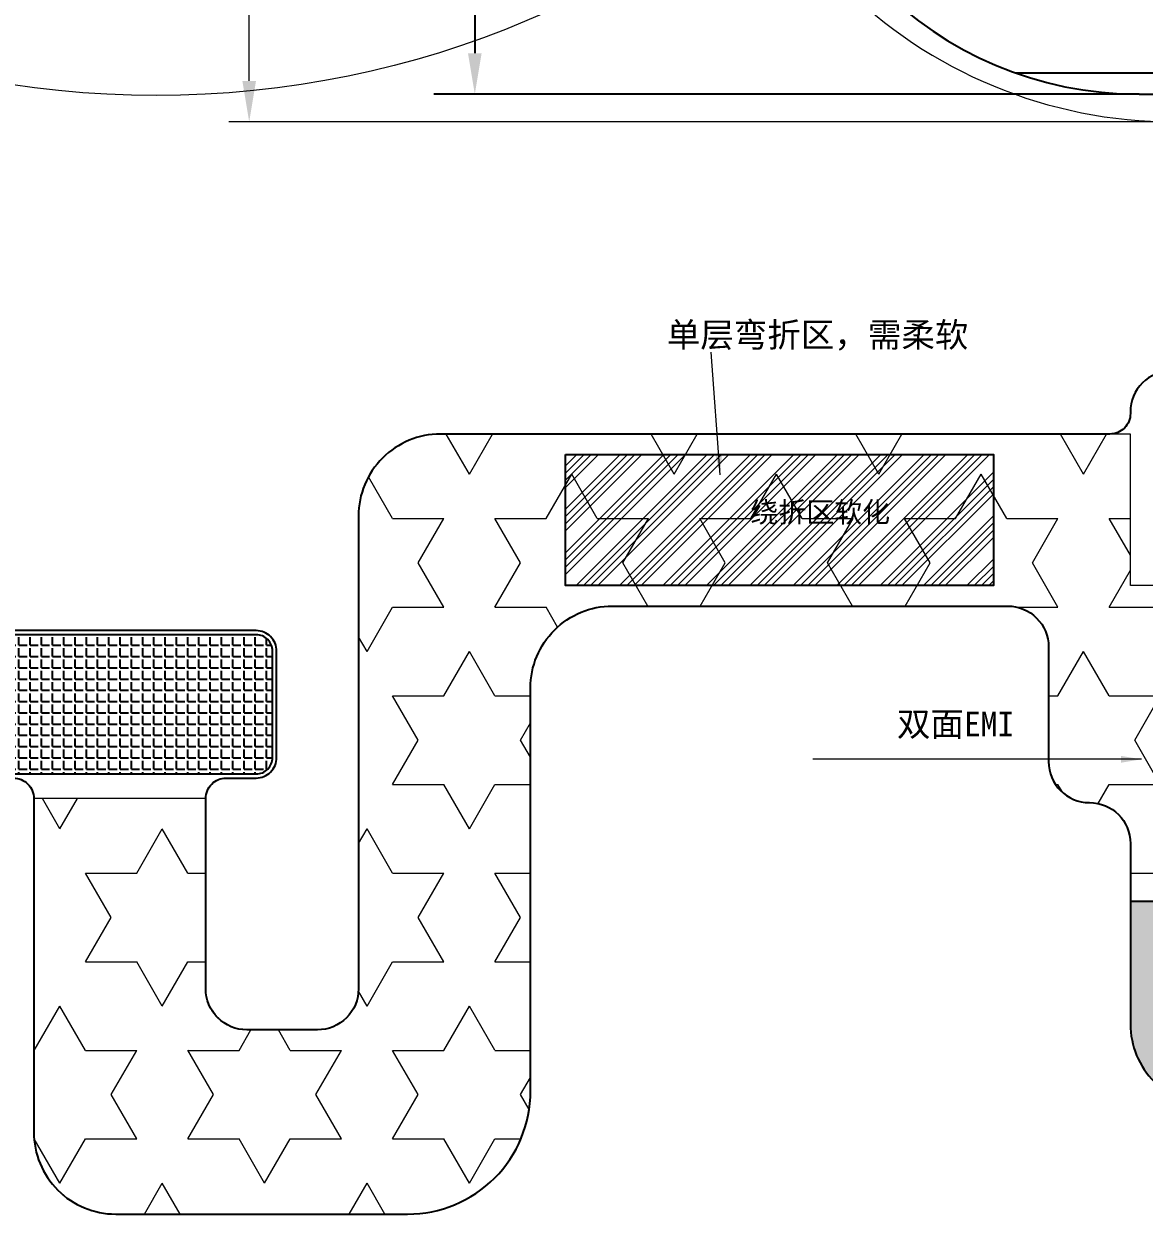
# Model space of a CAD drawing. Header units: inches. Extents: x 1765 to 5217, y -1519 to 441.
# Drawn here: x 4678.94 to 4706.31, y -1325.51 to -1296.44 of the extents above; entities that cross this region are included whole.
import ezdxf

# ---------------------------------------------------------------- set-up
doc = ezdxf.new("R2010")
doc.units = ezdxf.units.IN
doc.header["$MEASUREMENT"] = 0
for name, color, linetype, lineweight in [('DIM', 3, 'Continuous', 15), ('EMI', 5, 'Continuous', 5), ('尺寸标注', 7, 'Continuous', 0)]:
    doc.layers.add(name, color=color, linetype=linetype, lineweight=lineweight)
doc.layers.add('FPC', color=7, linetype='Continuous')
doc.layers.add('LENS', color=6, linetype='Continuous')
doc.styles.add('Roman', font='romans.shx', dxfattribs={"bigfont": 'bigfont.shx'})
doc.styles.add('TITLE', font='arial.ttf')
doc.styles.add('宋体', font='')
doc.styles.get('宋体').set_extended_font_data('SimSun')
doc.dimstyles.new('GB-1', dxfattribs={"dimtxt": 1, "dimasz": 1, "dimexe": 1, "dimexo": 0, "dimgap": 0.3, "dimtad": 1, "dimdec": 4, "dimzin": 1, "dimdsep": 46, "dimtxsty": 'Roman', "dimcen": 0, "dimclrd": 5, "dimclre": 5, "dimadec": 0, "dimazin": 0, "dimtfac": 1, "dimtmove": 0, "dimatfit": 3, "dimfxl": 0, "dimtolj": 1, "dimtzin": 0, "dimarcsym": 0})
doc.dimstyles.new('ISO-25$7', dxfattribs={"dimscale": 0.5, "dimtxt": 2.5, "dimasz": 2, "dimexe": 1.25, "dimexo": 0.625, "dimtad": 0, "dimdsep": 46, "dimtxsty": 'TITLE', "dimcen": 2.5, "dimclrd": 7, "dimclre": 256, "dimclrt": 7, "dimadec": 0, "dimazin": 0, "dimtfac": 1, "dimtmove": 0, "dimatfit": 0, "dimfxl": 0, "dimlwd": 9, "dimlwe": 9, "dimarcsym": 0})
doc.dimstyles.new('RG', dxfattribs={"dimtxt": 2, "dimasz": 1, "dimexe": 0.5, "dimexo": 0.3, "dimgap": 0.3, "dimtad": 0, "dimzin": 1, "dimdsep": 46, "dimtxsty": '宋体', "dimcen": 2.5, "dimclrd": 256, "dimclre": 256, "dimclrt": 256, "dimadec": 0, "dimazin": 2, "dimtfac": 1, "dimtmove": 0, "dimatfit": 3, "dimfxl": 0, "dimarcsym": 0})

# ---------------------------------------------------------------- blocks, each defined once
blk = doc.blocks.new('*D12')
at = {"layer": 'Defpoints', "color": 0, "transparency": 16777216}
for p in [(541.053, 192.204), (525.409, 149.069), (541.633, 149.069)]:
    blk.add_point(p, dxfattribs=at)
at = {"layer": '尺寸标注', "color": 5, "lineweight": -2, "transparency": 16777216}
for p, q in [((541.053, 192.204), (524.409, 192.204)), ((525.409, 191.204), (525.409, 150.069)), ((541.633, 149.069), (524.409, 149.069))]:
    blk.add_line(p, q, dxfattribs=at)
at = {"layer": '尺寸标注', "color": 5, "transparency": 16777216}
for points in [[(525.243, 191.204), (525.576, 191.204), (525.409, 192.204)], [(525.243, 150.069), (525.576, 150.069), (525.409, 149.069)]]:
    blk.add_solid(points, dxfattribs=at)
at = {"layer": '尺寸标注', "color": 0, "transparency": 16777216, "insert": (524.347, 171.148), "char_height": 1, "attachment_point": 5, "rotation": 90, "style": 'Roman'}
blk.add_mtext('\\A1;43.1350\\M+1817D0.15(OD)', dxfattribs=at)
blk = doc.blocks.new('*D140')
at = {"layer": 'Defpoints', "color": 0, "transparency": 16777216}
for p in [(3319.802, -1709.294, 0), (3295.191, -1754.804), (3320.699, -1754.804, 0)]:
    blk.add_point(p, dxfattribs=at)
at = {"layer": 'DIM', "lineweight": -2, "transparency": 16777216}
for p, q in [((3319.502, -1709.294), (3294.691, -1709.294)), ((3295.191, -1710.294), (3295.191, -1718.275)), ((3295.191, -1753.804), (3295.191, -1745.822)), ((3320.399, -1754.804), (3294.691, -1754.804))]:
    blk.add_line(p, q, dxfattribs=at)
at = {"layer": 'DIM', "transparency": 16777216}
for points in [[(3295.024, -1710.294), (3295.358, -1710.294), (3295.191, -1709.294)], [(3295.024, -1753.804), (3295.358, -1753.804), (3295.191, -1754.804)]]:
    blk.add_solid(points, dxfattribs=at)
at = {"layer": 'DIM', "color": 1, "transparency": 16777216, "insert": (3295.191, -1732.049), "char_height": 2, "attachment_point": 5, "rotation": 90, "style": '宋体'}
blk.add_mtext('{\\fArial|b0|i0|c0|p34;\\H0.9375x;[3]}45.51%%P0.05 CG OD', dxfattribs=at)
blk = doc.blocks.new('GVO2.13+CO5300AF-51')
blk.add_line((538.61766, 149.58901), (561.43445, 149.58901))
blk.add_lwpolyline([(532.63255, 183.78401), (532.63255, 158.06901, 0.41421356), (541.63255, 149.06901), (558.41955, 149.06901, 0.41421356), (567.41955, 158.06901), (567.41955, 183.78401, 0.41421356), (558.99955, 192.20401), (541.05255, 192.20401, 0.41421356)], format="xyb", close=True)
at = {"layer": '尺寸标注'}
dim = blk.add_linear_dim(base=(525.40927, 149.06901), p1=(541.05255, 192.20401), p2=(541.63255, 149.06901), angle=90, text='<>(OD)', dimstyle='GB-1', override={"dimgap": 0.3, "dimtxsty": 'Roman', "dimtol": 1, "dimlim": 0, "dimtp": 0.15, "dimtm": 0.15}, dxfattribs=at)
dim.commit()
dim.dimension.update_dxf_attribs({"geometry": '*D12', "text_midpoint": (525.40927, 171.14831), "dimtype": 128})
blk = doc.blocks.new('FSDFSFS21')
at = {"layer": 'LENS', "color": 5, "lineweight": 0}
blk.add_lwpolyline([(3306.273, -1743.304, 0.414214), (3317.773, -1754.804), (3332.863, -1754.804, 0.414214), (3344.363, -1743.304), (3344.363, -1720.794, 0.414214), (3332.863, -1709.294), (3317.773, -1709.294, 0.414214), (3306.273, -1720.794)], format="xyb", close=True, dxfattribs=at)
at = {"layer": 'DIM'}
dim = blk.add_linear_dim(base=(3295.191, -1754.804, 0), p1=(3319.802, -1709.294), p2=(3320.699, -1754.804), angle=90, text='{\\fArial|b0|i0|c0|p34;\\H0.9375x;[3]}<>%%P0.05 CG OD', dimstyle='RG', override={"dimclrt": 1}, dxfattribs=at)
dim.commit()
dim.dimension.update_dxf_attribs({"geometry": '*D140', "text_midpoint": (3295.191, -1732.049, 0), "dimtype": 160})

msp = doc.modelspace()

# ---------------------------------------------------------------- hatches: boundary and pattern name
h = msp.add_hatch()
h.set_pattern_fill('ANGLE', color=256, style=0)
h.set_pattern_definition([(0, (2731.8229, -1584.41757), (0, 0.275), [0.2, -0.075]), (90, (2731.8229, -1584.41757), (-0.275, 2e-17), [0.2, -0.075])])
h.paths.add_polyline_path([(4677.959, -1311.36, 0.414214), (4677.559, -1311.76), (4677.559, -1314.36, 0.414214), (4677.959, -1314.76), (4684.619, -1314.76, 0.414214), (4685.019, -1314.36), (4685.019, -1311.76, 0.414214), (4684.619, -1311.36)])
h = msp.add_hatch(color=2)
h.paths.add_polyline_path([(4705.971, -1317.867), (4705.971, -1320.867, 0.414214), (4707.971, -1322.867), (4711.971, -1322.867), (4711.971, -1318.867, 0.414214), (4710.971, -1317.867)])
h.paths.add_polyline_path([(4706.175, -1319.528), (4709.821, -1319.528), (4709.821, -1320.619), (4706.175, -1320.619)], flags=24)
at = {"layer": 'DIM'}
h = msp.add_hatch(dxfattribs=at)
h.set_pattern_fill('ANSI34', color=6, style=0)
h.set_pattern_definition([(45, (1052.9501, 206.2259), (-0.53033009, 0.53033009), []), (45, (1053.12686, 206.2259), (-0.53033009, 0.53033009), []), (45, (1053.3036, 206.2259), (-0.53033009, 0.53033009), []), (45, (1053.4804, 206.2259), (-0.53033009, 0.53033009), [])])
h.paths.add_polyline_path([(4692.176, -1306.96), (4702.624, -1306.96), (4702.624, -1310.16), (4692.176, -1310.16)])
at = {"layer": 'EMI'}
h = msp.add_hatch(dxfattribs=at)
h.set_pattern_fill('STARS', color=256, scale=10, style=0)
h.set_pattern_definition([(0, (1052.95, 330.4319), (0, 2.1650635), [1.25, -1.25]), (60, (1052.95, 330.4319), (-1.875, 1.0825318), [1.25, -1.25]), (120, (1053.575, 331.5144), (-1.875, -1.0825318), [1.25, -1.25])])
edge = h.paths.add_edge_path()
edge.add_line((4679.189, -1315.36), (4679.189, -1323.509))
edge.add_arc((4681.193, -1323.507), 2.004, 180.0494, 272.745)
edge.add_line((4681.289, -1325.509), (4688.319, -1325.509))
edge.add_arc((4688.319, -1322.509), 3, 270, 360)
edge.add_line((4691.319, -1322.509), (4691.319, -1312.66))
edge.add_arc((4693.319, -1312.66), 2, 90, 180, ccw=False)
edge.add_line((4693.319, -1310.66), (4702.972, -1310.66))
edge.add_arc((4702.972, -1311.66), 1, 0, 90, ccw=False)
edge.add_line((4703.972, -1311.66), (4703.972, -1314.46))
edge.add_arc((4704.972, -1314.46), 1, 180, 269.9714)
edge.add_arc((4704.971, -1316.46), 1, 0, 89.9714, ccw=False)
edge.add_line((4705.971, -1316.46), (4705.971, -1317.867))
edge.add_line((4705.971, -1317.867), (4710.971, -1317.867))
edge.add_arc((4710.971, -1318.867), 1, 0, 90, ccw=False)
edge.add_line((4711.971, -1318.867), (4711.971, -1322.867))
edge.add_line((4711.971, -1322.867), (4716.571, -1322.867))
edge.add_line((4716.571, -1322.867), (4716.571, -1314.869))
edge.add_line((4716.571, -1314.869), (4724.02, -1314.869))
edge.add_line((4724.02, -1314.869), (4724.02, -1310.16))
edge.add_line((4724.02, -1310.16), (4705.971, -1310.16))
edge.add_line((4705.971, -1310.16), (4705.971, -1306.46))
edge.add_line((4705.971, -1306.46), (4689.119, -1306.46))
edge.add_arc((4689.119, -1308.46), 2, 90, 180)
edge.add_line((4687.119, -1308.46), (4687.119, -1320.009))
edge.add_arc((4686.119, -1320.009), 1, -90, 0, ccw=False)
edge.add_line((4686.119, -1321.009), (4684.289, -1321.009))
edge.add_arc((4684.399, -1320.005), 1.01, 180.2418, 263.7326, ccw=False)
edge.add_line((4683.389, -1320.009), (4683.389, -1315.36))
edge.add_line((4683.389, -1315.36), (4679.189, -1315.36))

# ---------------------------------------------------------------- linework, layer by layer
msp.add_lwpolyline([(4692.176, -1306.96), (4702.624, -1306.96), (4702.624, -1310.16), (4692.176, -1310.16)], close=True)
msp.add_lwpolyline([(4677.559, -1311.76), (4677.559, -1314.36, 0.414214), (4677.959, -1314.76), (4684.619, -1314.76, 0.414214), (4685.019, -1314.36), (4685.019, -1311.76, 0.414214), (4684.619, -1311.36), (4677.959, -1311.36, 0.414214)], format="xyb", close=True)
at = {"color": 1}
msp.add_lwpolyline([(4705.971, -1317.867), (4710.971, -1317.867, -0.414214), (4711.971, -1318.867), (4711.971, -1322.867)], format="xyb", dxfattribs=at)
at = {"layer": 'DIM', "color": 1}
msp.add_circle((4682.173, -1274.922), 23.271, dxfattribs=at)
at = {"layer": 'EMI'}
for points in [[(4724.02, -1310.16), (4705.971, -1310.16), (4705.971, -1306.46), (4689.119, -1306.46, 0.414214), (4687.119, -1308.46), (4687.119, -1320.009, -0.414214), (4686.119, -1321.009), (4684.289, -1321.009, -0.381317), (4683.389, -1320.009), (4683.389, -1315.36), (4679.189, -1315.36)], [(4679.189, -1315.36), (4679.189, -1323.509, 0.428061), (4681.289, -1325.509), (4688.319, -1325.509, 0.414214), (4691.319, -1322.509), (4691.319, -1312.66, -0.414214), (4693.319, -1310.66), (4702.972, -1310.66, -0.414214), (4703.972, -1311.66), (4703.972, -1314.46, 0.414067), (4704.971, -1315.46, -0.414067), (4705.971, -1316.46), (4705.971, -1317.867), (4710.971, -1317.867, -0.414214)]]:
    msp.add_lwpolyline(points, format="xyb", dxfattribs=at)
at = {"layer": 'FPC', "color": 2, "lineweight": -3}
for points in [[(4706.971, -1304.917, 0.414214), (4705.971, -1305.917), (4705.971, -1305.96, -0.414214), (4705.471, -1306.46), (4689.119, -1306.46, 0.414214), (4687.119, -1308.46), (4687.119, -1320.009, -0.414214), (4686.119, -1321.009), (4684.389, -1321.009, -0.414214), (4683.389, -1320.009), (4683.389, -1315.36, -0.414214), (4683.889, -1314.86), (4684.619, -1314.86, 0.414214), (4685.119, -1314.36), (4685.119, -1311.76, 0.414214), (4684.619, -1311.26), (4677.959, -1311.26, 0.414214)], [(4678.689, -1314.86, -0.414214), (4679.189, -1315.36), (4679.189, -1323.509, 0.414214), (4681.189, -1325.509), (4688.319, -1325.509, 0.414214), (4691.319, -1322.509), (4691.319, -1312.66, -0.414214), (4693.319, -1310.66), (4702.972, -1310.66, -0.414214), (4703.972, -1311.66), (4703.972, -1314.46, 0.414067), (4704.971, -1315.46, -0.414067), (4705.971, -1316.46), (4705.971, -1320.867, 0.414214), (4707.971, -1322.867)]]:
    msp.add_lwpolyline(points, format="xyb", dxfattribs=at)

# ---------------------------------------------------------------- block references
msp.add_blockref('GVO2.13+CO5300AF-51', (4164.55, -1447.229))
at = {"layer": 'DIM'}
msp.add_blockref('FSDFSFS21', (1389.258, 455.969), dxfattribs=at)

# ---------------------------------------------------------------- texts
at = {"insert": (4696.691, -1308.117), "char_height": 0.5, "width": 13.46019, "attachment_point": 1}
msp.add_mtext('{\\fSimSun|b0|i0|c134|p2;绕折区软化}', dxfattribs=at)
at = {"layer": 'DIM', "insert": (4694.648, -1303.735), "char_height": 0.6, "width": 12.57492, "attachment_point": 1, "style": '宋体'}
msp.add_mtext('单层弯折区，需柔软', dxfattribs=at)
at = {"layer": 'DIM', "lineweight": -3, "insert": (4700.269, -1313.24), "char_height": 0.6, "width": 13.86797, "attachment_point": 1, "style": '宋体'}
msp.add_mtext('双面EMI', dxfattribs=at)

# ---------------------------------------------------------------- leaders
at = {"layer": 'DIM'}
for points in [[(4695.952, -1307.452), (4695.735, -1304.459)], [(4706.245, -1314.403), (4698.215, -1314.403)]]:
    msp.add_leader(points, dimstyle='ISO-25$7', override={"dimtxt": 1, "dimasz": 1, "dimgap": 0.625, "dimtad": 0, "dimclrd": 256, "dimclrt": 256}, dxfattribs=at)

doc.saveas('drawing.dxf')
